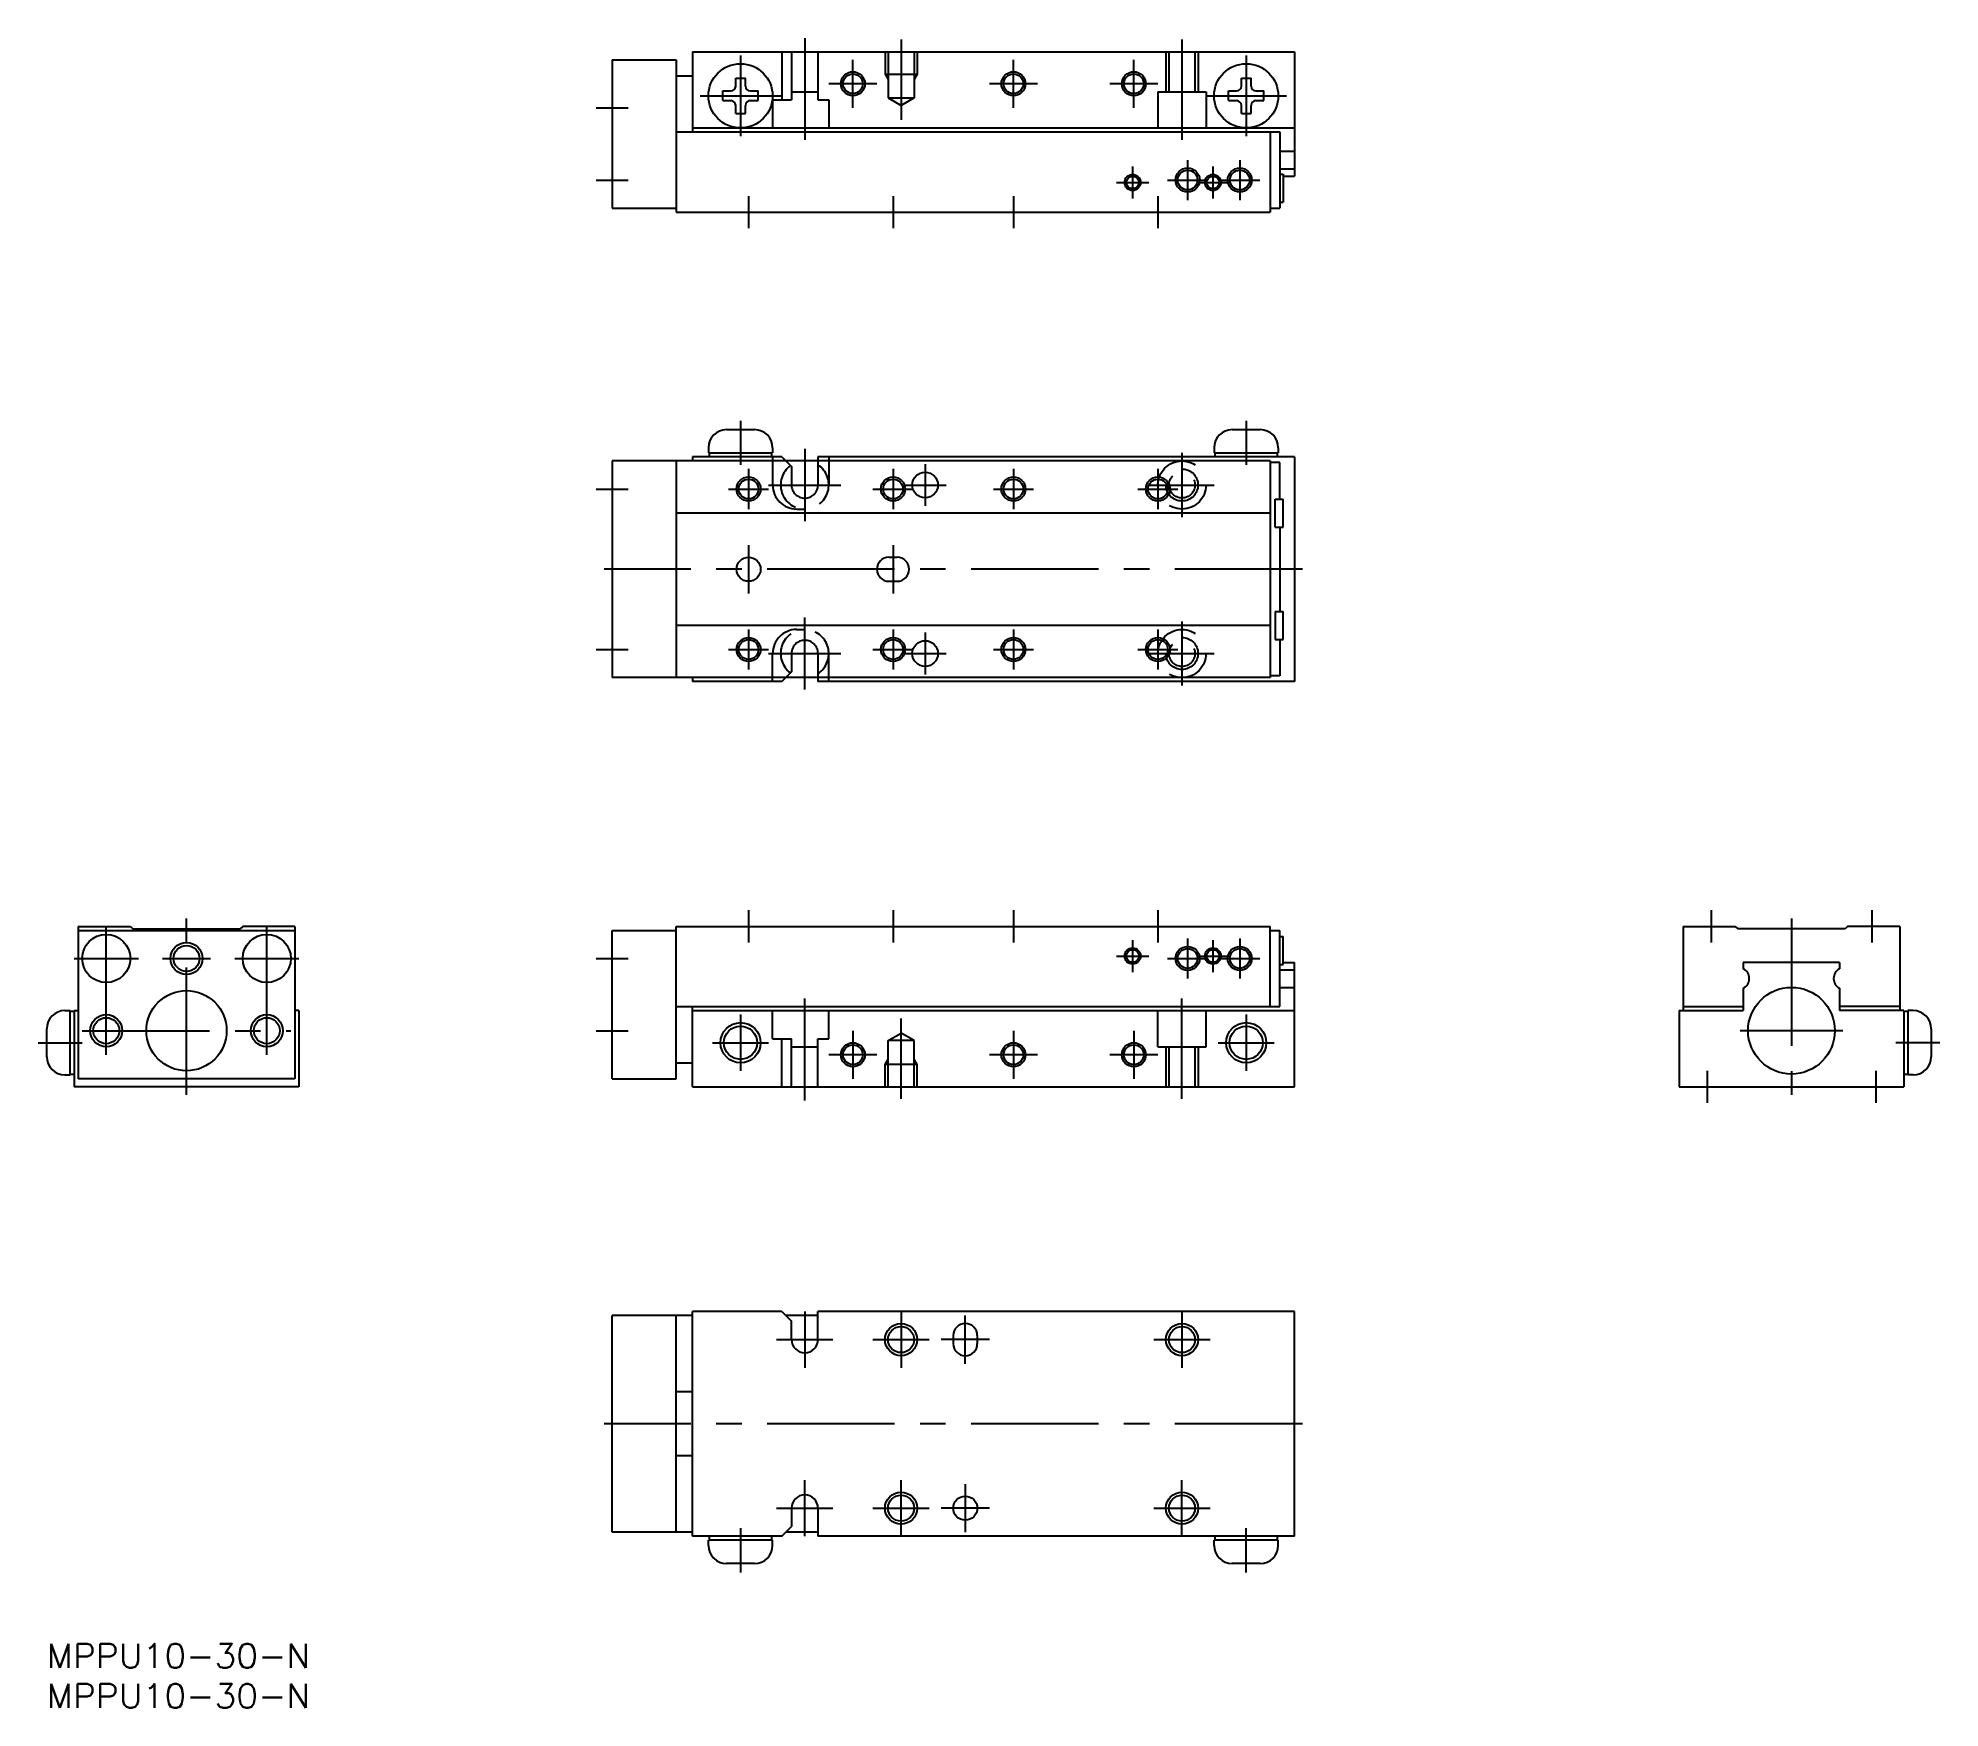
# Model space of a CAD drawing. Extents: x -1 to 236, y -8 to 200.
import ezdxf

# ---------------------------------------------------------------- set-up
doc = ezdxf.new("R2010")
doc.units = 0
doc.header["$LTSCALE"] = 0.5
doc.linetypes.add('CENTER', pattern=[50.8, 31.75, -6.35, 6.35, -6.35])
doc.linetypes.add('DASHED', pattern=[19.05, 12.7, -6.35])
for name, color, linetype in [('MSM_CENTER', 1, 'CENTER'), ('MSM_CONTINUOUS', 7, 'CONTINUOUS'), ('MSM_DASHED', 4, 'DASHED'), ('MSM_NARROW', 5, 'CONTINUOUS'), ('MSM_PART_NUMBER', 7, 'CONTINUOUS')]:
    doc.layers.add(name, color=color, linetype=linetype)
doc.styles.get("Standard").update_dxf_attribs({"font": 'txt.shx', "height": 3, "bigfont": 'bigfont.shx'})

# ---------------------------------------------------------------- blocks, each defined once
blk = doc.blocks.new('*U16')
at = {"layer": 'MSM_PART_NUMBER', "width": 1.055}
blk.add_text('MPPU10-30-N', height=3, dxfattribs=at).set_placement((0, -3))
blk = doc.blocks.new('*U17')
at = {"layer": 'MSM_PART_NUMBER', "width": 1.055}
blk.add_text('MPPU10-30-N', height=3, dxfattribs=at).set_placement((0, -8))

msp = doc.modelspace()

# ---------------------------------------------------------------- linework, layer by layer
at = {"layer": 'MSM_CENTER'}
for p, q in [((94.42, 200.1), (94.42, 187.4)), ((106.42, 199.9), (106.42, 189.9)), ((141.42, 199.9), (141.42, 187.4)), ((86.42, 197.94), (86.42, 187.86)), ((100.42, 191.4), (100.42, 197.4)), ((120.42, 191.4), (120.42, 197.4)), ((135.42, 191.4), (135.42, 197.4)), ((149.42, 197.94), (149.42, 187.86)), ((103.42, 194.4), (97.42, 194.4)), ((123.42, 194.4), (117.42, 194.4)), ((138.42, 194.4), (132.42, 194.4)), ((81.38, 192.9), (91.46, 192.9)), ((144.38, 192.9), (154.46, 192.9)), ((68.42, 191.4), (72.42, 191.4)), ((142.12, 184.9), (142.12, 179.9)), ((148.62, 184.9), (148.62, 179.9)), ((135.27, 184.1), (135.27, 180.1)), ((145.27, 184.1), (145.27, 180.1)), ((68.42, 182.4), (72.42, 182.4)), ((87.42, 180.4), (87.42, 176.4)), ((105.42, 180.4), (105.42, 176.4)), ((120.42, 180.4), (120.42, 176.4)), ((133.27, 182.1), (137.27, 182.1)), ((138.42, 180.4), (138.42, 176.4)), ((139.62, 182.4), (144.62, 182.4)), ((143.27, 182.1), (147.27, 182.1)), ((146.12, 182.4), (151.12, 182.4)), ((86.42, 152.4), (86.42, 146.9)), ((149.42, 152.4), (149.42, 146.9)), ((94.42, 148.9), (94.42, 139.9)), ((109.42, 147), (109.42, 141.8)), ((141.42, 148.4), (141.42, 140.4)), ((87.42, 146.4), (87.42, 141.4)), ((105.42, 146.4), (105.42, 141.4)), ((120.42, 146.4), (120.42, 141.4)), ((138.42, 146.4), (138.42, 141.4)), ((68.42, 143.9), (72.42, 143.9)), ((84.92, 143.9), (89.92, 143.9)), ((89.92, 144.4), (98.92, 144.4)), ((102.92, 143.9), (107.92, 143.9)), ((106.82, 144.4), (112.02, 144.4)), ((117.92, 143.9), (122.92, 143.9)), ((135.92, 143.9), (140.92, 143.9)), ((137.42, 144.4), (145.42, 144.4)), ((87.42, 136.9), (87.42, 130.9)), ((105.42, 136.9), (105.42, 130.9)), ((156.42, 133.9), (69.42, 133.9)), ((87.42, 126.4), (87.42, 121.4)), ((94.42, 118.9), (94.42, 127.9)), ((105.42, 126.4), (105.42, 121.4)), ((109.42, 126), (109.42, 120.8)), ((120.42, 126.4), (120.42, 121.4)), ((138.42, 126.4), (138.42, 121.4)), ((141.42, 127.4), (141.42, 119.4)), ((68.42, 123.9), (72.42, 123.9)), ((84.92, 123.9), (89.92, 123.9)), ((89.92, 123.4), (98.92, 123.4)), ((102.92, 123.9), (107.92, 123.9)), ((106.82, 123.4), (112.02, 123.4)), ((117.92, 123.9), (122.92, 123.9)), ((135.92, 123.9), (140.92, 123.9)), ((137.42, 123.4), (145.42, 123.4)), ((17.4, 68.4), (17.4, 90.4)), ((87.42, 91.4), (87.42, 87.4)), ((105.42, 91.4), (105.42, 87.4)), ((120.42, 91.4), (120.42, 87.4)), ((138.42, 91.4), (138.42, 87.4)), ((207.35, 91.4), (207.35, 87.4)), ((217.35, 90.4), (217.35, 68.4)), ((227.35, 91.4), (227.35, 87.4)), ((7.4, 73.4), (7.4, 89.4)), ((27.4, 73.4), (27.4, 89.4)), ((135.27, 87.7), (135.27, 83.7)), ((142.12, 87.9), (142.12, 82.9)), ((145.27, 87.7), (145.27, 83.7)), ((148.62, 87.9), (148.62, 82.9)), ((3.4, 85.4), (11.4, 85.4)), ((14.4, 85.4), (20.4, 85.4)), ((23.4, 85.4), (31.4, 85.4)), ((68.42, 85.4), (72.42, 85.4)), ((133.27, 85.7), (137.27, 85.7)), ((133.27, 85.7), (137.27, 85.7)), ((139.62, 85.4), (144.62, 85.4)), ((143.27, 85.7), (147.27, 85.7)), ((143.27, 85.7), (147.27, 85.7)), ((146.12, 85.4), (151.12, 85.4)), ((86.42, 78.4), (86.42, 71.4)), ((94.42, 67.7), (94.42, 80.4)), ((141.42, 67.9), (141.42, 80.4)), ((149.42, 78.4), (149.42, 71.4)), ((4.4, 76.4), (30.4, 76.4)), ((68.42, 76.4), (72.42, 76.4)), ((100.42, 76.4), (100.42, 70.4)), ((106.42, 67.9), (106.42, 77.9)), ((120.42, 76.4), (120.42, 70.4)), ((135.42, 76.4), (135.42, 70.4)), ((223.75, 76.4), (210.95, 76.4)), ((-1.1, 74.9), (4.4, 74.9)), ((82.92, 74.9), (89.92, 74.9)), ((145.92, 74.9), (152.92, 74.9)), ((235.85, 74.9), (230.35, 74.9)), ((103.42, 73.4), (97.42, 73.4)), ((123.42, 73.4), (117.42, 73.4)), ((138.42, 73.4), (132.42, 73.4)), ((206.85, 71.4), (206.85, 67.4)), ((227.85, 71.4), (227.85, 67.4)), ((94.42, 41.4), (94.42, 34.4)), ((106.42, 41.4), (106.42, 34.4)), ((114.42, 34.9), (114.42, 40.9)), ((141.42, 41.4), (141.42, 34.4)), ((90.92, 37.9), (97.92, 37.9)), ((102.92, 37.9), (109.92, 37.9)), ((117.42, 37.9), (111.42, 37.9)), ((137.92, 37.9), (144.92, 37.9)), ((156.42, 27.4), (69.42, 27.4)), ((94.42, 13.4), (94.42, 20.4)), ((106.42, 13.4), (106.42, 20.4)), ((114.42, 19.9), (114.42, 13.9)), ((141.42, 13.4), (141.42, 20.4)), ((90.92, 16.9), (97.92, 16.9)), ((102.92, 16.9), (109.92, 16.9)), ((117.42, 16.9), (111.42, 16.9)), ((137.92, 16.9), (144.92, 16.9)), ((86.42, 14.4), (86.42, 8.9)), ((149.42, 8.9), (149.42, 14.4))]:
    msp.add_line(p, q, dxfattribs=at)
at = {"layer": 'MSM_CONTINUOUS'}
for p, q in [((70.42, 197.4), (70.42, 178.9)), ((70.42, 197.4), (78.42, 197.4)), ((78.42, 197.4), (78.42, 178.4)), ((80.42, 198.4), (80.42, 188.4)), ((80.42, 198.4), (155.42, 198.4)), ((91.57, 198.4), (91.57, 192.4)), ((92.77, 198.4), (92.77, 192.4)), ((96.07, 198.4), (96.07, 192.4)), ((155.42, 198.4), (155.42, 182.9)), ((78.42, 195.4), (80.42, 195.4)), ((85.82, 195.1), (87.02, 195.1)), ((85.82, 194.1), (85.82, 195.1)), ((87.02, 194.1), (87.02, 195.1)), ((148.82, 195.1), (150.02, 195.1)), ((148.82, 194.1), (148.82, 195.1)), ((150.02, 194.1), (150.02, 195.1)), ((84.22, 192.3), (84.22, 193.5)), ((84.22, 193.5), (85.22, 193.5)), ((84.22, 192.3), (85.22, 192.3)), ((87.62, 193.5), (88.62, 193.5)), ((87.62, 192.3), (88.62, 192.3)), ((88.62, 192.3), (88.62, 193.5)), ((90.42, 192.4), (92.77, 192.4)), ((90.42, 192.4), (90.42, 188.9)), ((92.77, 193.4), (96.07, 193.4)), ((96.07, 192.4), (97.42, 192.4)), ((97.42, 192.4), (97.42, 188.9)), ((147.22, 192.3), (147.22, 193.5)), ((147.22, 193.5), (148.22, 193.5)), ((147.22, 192.3), (148.22, 192.3)), ((150.62, 193.5), (151.62, 193.5)), ((150.62, 192.3), (151.62, 192.3)), ((151.62, 192.3), (151.62, 193.5)), ((85.82, 190.7), (85.82, 191.7)), ((85.82, 190.7), (87.02, 190.7)), ((87.02, 190.7), (87.02, 191.7)), ((148.82, 190.7), (148.82, 191.7)), ((148.82, 190.7), (150.02, 190.7)), ((150.02, 190.7), (150.02, 191.7)), ((78.42, 188.4), (153.62, 188.4)), ((80.42, 188.9), (155.42, 188.9)), ((152.42, 188.4), (152.42, 178.4)), ((153.62, 188.4), (153.62, 178.9)), ((153.62, 186), (155.42, 186)), ((153.62, 183.8), (155.42, 183.8)), ((153.62, 183.15), (154.02, 183.15)), ((154.02, 183.15), (154.02, 179.65)), ((154.02, 182.9), (155.42, 182.9)), ((70.42, 178.9), (78.42, 178.9)), ((78.42, 178.4), (152.42, 178.4)), ((152.42, 178.9), (153.62, 178.9)), ((153.62, 179.65), (154.02, 179.65)), ((84.67, 151.3), (88.17, 151.3)), ((147.67, 151.3), (151.17, 151.3)), ((70.42, 147.4), (70.42, 120.4)), ((152.42, 147.4), (70.42, 147.4)), ((78.42, 147.4), (78.42, 120.4)), ((80.42, 147.9), (80.42, 147.4)), ((91.57, 147.9), (80.42, 147.9)), ((82.42, 149.05), (82.42, 148.4)), ((82.42, 148.4), (90.42, 148.4)), ((82.52, 148.4), (82.52, 147.9)), ((90.32, 147.9), (90.32, 148.4)), ((90.42, 149.05), (90.42, 148.4)), ((90.42, 147.9), (90.42, 147.4)), ((91.57, 147.9), (92.07, 147.4)), ((96.07, 147.9), (96.07, 147.4)), ((155.42, 147.9), (96.07, 147.9)), ((97.42, 147.9), (97.42, 147.4)), ((145.42, 149.05), (145.42, 148.4)), ((145.42, 148.4), (153.42, 148.4)), ((145.52, 148.4), (145.52, 147.9)), ((152.42, 147.4), (152.42, 120.4)), ((153.62, 147.2), (152.42, 147.2)), ((153.32, 147.9), (153.32, 148.4)), ((153.42, 149.05), (153.42, 148.4)), ((153.62, 142.65), (153.62, 147.2)), ((155.42, 147.9), (155.42, 119.9)), ((153.02, 142.65), (154.02, 142.65)), ((153.02, 139.15), (153.02, 142.65)), ((154.02, 139.15), (154.02, 142.65)), ((152.42, 140.9), (78.42, 140.9)), ((153.02, 139.15), (154.02, 139.15)), ((153.62, 139.15), (153.62, 128.65)), ((104.92, 135.4), (105.92, 135.4)), ((104.92, 132.4), (105.92, 132.4)), ((153.02, 128.65), (153.02, 125.15)), ((153.02, 128.65), (154.02, 128.65)), ((154.02, 125.15), (154.02, 128.65)), ((152.42, 126.9), (78.42, 126.9)), ((153.02, 125.15), (154.02, 125.15)), ((153.62, 125.15), (153.62, 120.6)), ((152.42, 120.4), (70.42, 120.4)), ((80.42, 120.4), (80.42, 119.9)), ((91.57, 119.9), (80.42, 119.9)), ((90.42, 119.9), (90.42, 120.4)), ((92.07, 120.4), (91.57, 119.9)), ((96.07, 120.4), (96.07, 119.9)), ((155.42, 119.9), (96.07, 119.9)), ((97.42, 119.9), (97.42, 120.4)), ((153.62, 120.6), (152.42, 120.6)), ((3.9, 89.4), (10.4, 89.4)), ((3.9, 89.4), (3.9, 70.4)), ((3.9, 88.9), (30.9, 88.9)), ((10.4, 89.4), (10.7, 89.1)), ((10.7, 89.1), (24.1, 89.1)), ((24.4, 89.4), (24.1, 89.1)), ((30.9, 89.4), (24.4, 89.4)), ((30.9, 89.4), (30.9, 70.4)), ((70.42, 88.9), (78.42, 88.9)), ((70.42, 70.4), (70.42, 88.9)), ((78.42, 70.4), (78.42, 89.4)), ((78.42, 89.4), (152.42, 89.4)), ((152.42, 79.4), (152.42, 89.4)), ((152.42, 88.9), (153.62, 88.9)), ((153.62, 79.4), (153.62, 88.9)), ((153.62, 88.15), (154.02, 88.15)), ((154.02, 84.65), (154.02, 88.15)), ((203.85, 89.4), (210.35, 89.4)), ((203.85, 89.4), (203.85, 78.9)), ((210.35, 89.4), (210.65, 89.1)), ((224.05, 89.1), (210.65, 89.1)), ((224.35, 89.4), (224.05, 89.1)), ((230.85, 89.4), (224.35, 89.4)), ((230.85, 89.4), (230.85, 78.9)), ((153.62, 84.65), (154.02, 84.65)), ((153.62, 84), (155.42, 84)), ((154.02, 84.9), (155.42, 84.9)), ((155.42, 69.4), (155.42, 84.9)), ((211.35, 84.9), (211.35, 84.11)), ((223.35, 84.9), (211.35, 84.9)), ((223.35, 84.9), (223.35, 84.11)), ((153.62, 81.8), (155.42, 81.8)), ((211.35, 81.69), (211.35, 78.9)), ((223.35, 81.69), (223.35, 78.9)), ((2.25, 78.9), (2.9, 78.9)), ((2.9, 70.9), (2.9, 78.9)), ((3.4, 78.8), (2.9, 78.8)), ((3.4, 78.9), (3.9, 78.9)), ((3.4, 78.9), (3.4, 69.4)), ((31.4, 78.9), (30.9, 78.9)), ((31.4, 78.9), (31.4, 69.4)), ((78.42, 79.4), (153.62, 79.4)), ((80.42, 69.4), (80.42, 79.4)), ((80.42, 78.9), (155.42, 78.9)), ((90.42, 75.4), (90.42, 78.9)), ((97.42, 75.4), (97.42, 78.9)), ((203.35, 78.9), (211.35, 78.9)), ((203.35, 78.9), (203.35, 69.4)), ((203.85, 79.4), (211.35, 79.4)), ((230.85, 79.4), (223.35, 79.4)), ((231.35, 78.9), (223.35, 78.9)), ((231.35, 78.9), (231.35, 69.4)), ((231.85, 78.8), (231.35, 78.8)), ((231.85, 78.9), (231.85, 70.9)), ((232.5, 78.9), (231.85, 78.9)), ((0, 73.15), (0, 76.65)), ((234.75, 76.65), (234.75, 73.15)), ((90.42, 75.4), (92.77, 75.4)), ((91.57, 69.4), (91.57, 75.4)), ((92.77, 69.4), (92.77, 75.4)), ((92.77, 74.4), (96.07, 74.4)), ((96.07, 75.4), (97.42, 75.4)), ((96.07, 69.4), (96.07, 75.4)), ((78.42, 72.4), (80.42, 72.4)), ((2.25, 70.9), (2.9, 70.9)), ((2.9, 71), (3.4, 71)), ((31.4, 69.4), (3.4, 69.4)), ((30.9, 70.4), (3.9, 70.4)), ((70.42, 70.4), (78.42, 70.4)), ((80.42, 69.4), (155.42, 69.4)), ((203.35, 69.4), (231.35, 69.4)), ((231.35, 71), (231.85, 71)), ((232.5, 70.9), (231.85, 70.9)), ((70.42, 13.9), (70.42, 40.9)), ((80.42, 40.9), (70.42, 40.9)), ((78.42, 13.9), (78.42, 40.9)), ((91.57, 41.4), (80.42, 41.4)), ((80.42, 13.4), (80.42, 41.4)), ((91.57, 41.4), (92.77, 40.2)), ((96.07, 40.9), (92.07, 40.9)), ((96.07, 37.9), (96.07, 41.4)), ((155.42, 41.4), (96.07, 41.4)), ((155.42, 13.4), (155.42, 41.4)), ((92.77, 37.9), (92.77, 40.2)), ((112.92, 38.4), (112.92, 37.4)), ((115.92, 38.4), (115.92, 37.4)), ((80.42, 31.4), (78.42, 31.4)), ((80.42, 23.4), (78.42, 23.4)), ((92.77, 16.9), (92.77, 14.6)), ((96.07, 16.9), (96.07, 13.4)), ((91.57, 13.4), (92.77, 14.6)), ((80.42, 13.9), (70.42, 13.9)), ((91.57, 13.4), (80.42, 13.4)), ((82.42, 12.25), (82.42, 12.9)), ((90.42, 12.9), (82.42, 12.9)), ((82.52, 13.4), (82.52, 12.9)), ((90.32, 12.9), (90.32, 13.4)), ((90.42, 12.25), (90.42, 12.9)), ((96.07, 13.9), (92.07, 13.9)), ((155.42, 13.4), (96.07, 13.4)), ((145.42, 12.25), (145.42, 12.9)), ((153.42, 12.9), (145.42, 12.9)), ((145.52, 13.4), (145.52, 12.9)), ((153.32, 12.9), (153.32, 13.4)), ((153.42, 12.25), (153.42, 12.9)), ((88.17, 10), (84.67, 10)), ((151.17, 10), (147.67, 10))]:
    msp.add_line(p, q, dxfattribs=at)
for centre, radius in [((86.42, 192.9), 4), ((149.42, 192.9), 4), ((100.42, 194.4), 1.23), ((120.42, 194.4), 1.23), ((135.42, 194.4), 1.23), ((135.27, 182.1), 0.783), ((142.12, 182.4), 1.23), ((145.27, 182.1), 0.783), ((148.62, 182.4), 1.23), ((87.42, 143.9), 1.23), ((105.42, 143.9), 1.23), ((109.42, 144.4), 1.6), ((120.42, 143.9), 1.23), ((138.42, 143.9), 1.23), ((87.42, 133.9), 1.5), ((87.42, 123.9), 1.23), ((105.42, 123.9), 1.23), ((109.42, 123.4), 1.6), ((120.42, 123.9), 1.23), ((138.42, 123.9), 1.23), ((7.4, 85.4), 3), ((27.4, 85.4), 3), ((17.4, 85.4), 1.62), ((135.27, 85.7), 0.783), ((142.12, 85.4), 1.23), ((145.27, 85.7), 0.783), ((148.62, 85.4), 1.23), ((17.4, 76.4), 5), ((217.35, 76.4), 5.4), ((7.4, 76.4), 1.62), ((27.4, 76.4), 1.62), ((86.42, 74.9), 2.07), ((149.42, 74.9), 2.07), ((100.42, 73.4), 1.23), ((120.42, 73.4), 1.23), ((135.42, 73.4), 1.23), ((106.42, 37.9), 1.62), ((141.42, 37.9), 1.62), ((106.42, 16.9), 1.62), ((114.42, 16.9), 1.5), ((141.42, 16.9), 1.62)]:
    msp.add_circle(centre, radius, dxfattribs=at)
for centre, radius, start, end in [((85.22, 194.1), 0.6, 270, 0), ((85.22, 191.7), 0.6, 0, 90), ((87.62, 194.1), 0.6, 180, 270), ((87.62, 191.7), 0.6, 90, 180), ((148.22, 194.1), 0.6, 270, 0), ((148.22, 191.7), 0.6, 0, 90), ((150.62, 194.1), 0.6, 180, 270), ((150.62, 191.7), 0.6, 90, 180), ((84.67, 149.05), 2.25, 90, 180), ((88.17, 149.05), 2.25, 0, 90), ((147.67, 149.05), 2.25, 90, 180), ((151.17, 149.05), 2.25, 0, 90), ((104.92, 133.9), 1.5, 90, 270), ((105.92, 133.9), 1.5, 270, 90), ((210.75, 82.9), 1.35, 296.3891, 63.6126), ((223.95, 82.9), 1.35, 116.39, 243.6138), ((2.25, 76.65), 2.25, 90, 180), ((232.5, 76.65), 2.25, 360, 90), ((2.25, 73.15), 2.25, 180, 270), ((232.5, 73.15), 2.25, 270, 0), ((114.42, 38.4), 1.5, 0, 180), ((94.42, 37.9), 1.65, 180, 0), ((114.42, 37.4), 1.5, 180, 0), ((94.42, 16.9), 1.65, 360, 180), ((84.67, 12.25), 2.25, 180, 270), ((88.17, 12.25), 2.25, 270, 360), ((147.67, 12.25), 2.25, 180, 270), ((151.17, 12.25), 2.25, 270, 360)]:
    msp.add_arc(centre, radius, start, end, dxfattribs=at)
at = {"layer": 'MSM_DASHED'}
for p, q in [((104.42, 198.4), (104.42, 195.6)), ((104.8, 198.4), (104.8, 192.64)), ((108.04, 198.4), (108.04, 192.64)), ((108.42, 198.4), (108.42, 195.6)), ((139.42, 198.4), (139.42, 193.4)), ((139.8, 198.4), (139.8, 193.4)), ((143.04, 198.4), (143.04, 193.4)), ((143.42, 198.4), (143.42, 193.4)), ((104.42, 195.6), (108.42, 195.6)), ((104.42, 195.6), (104.8, 194.94)), ((108.42, 195.6), (108.04, 194.94)), ((104.8, 192.64), (108.04, 192.64)), ((104.8, 192.64), (106.42, 191.7)), ((108.04, 192.64), (106.42, 191.7)), ((138.42, 193.4), (138.42, 188.9)), ((138.42, 193.4), (144.42, 193.4)), ((144.42, 193.4), (144.42, 188.9)), ((90.42, 147.4), (90.42, 144.4)), ((92.07, 147.4), (92.77, 146.7)), ((96.07, 147.4), (96.07, 144.4)), ((97.42, 147.4), (97.42, 144.4)), ((92.77, 146.7), (92.77, 144.4)), ((93.42, 141.4), (94.42, 141.4)), ((93.42, 126.4), (94.42, 126.4)), ((90.42, 120.4), (90.42, 123.4)), ((92.77, 123.4), (92.77, 121.1)), ((96.07, 123.4), (96.07, 120.4)), ((97.42, 120.4), (97.42, 123.4)), ((92.77, 121.1), (92.07, 120.4)), ((138.42, 74.4), (138.42, 78.9)), ((144.42, 74.4), (144.42, 78.9)), ((104.8, 75.16), (106.42, 76.1)), ((108.04, 75.16), (106.42, 76.1)), ((108.04, 75.16), (104.8, 75.16)), ((104.8, 69.4), (104.8, 75.16)), ((108.04, 69.4), (108.04, 75.16)), ((138.42, 74.4), (144.42, 74.4)), ((139.42, 74.4), (139.42, 69.4)), ((139.8, 74.4), (139.8, 69.4)), ((143.04, 74.4), (143.04, 69.4)), ((143.42, 74.4), (143.42, 69.4)), ((104.42, 72.2), (104.8, 72.86)), ((108.42, 72.2), (104.42, 72.2)), ((104.42, 69.4), (104.42, 72.2)), ((108.42, 72.2), (108.04, 72.86)), ((108.42, 69.4), (108.42, 72.2))]:
    msp.add_line(p, q, dxfattribs=at)
for centre, radius in [((141.42, 144.4), 3), ((141.42, 144.4), 2), ((141.42, 144.4), 1.62), ((141.42, 123.4), 3), ((141.42, 123.4), 2), ((141.42, 123.4), 1.62)]:
    msp.add_circle(centre, radius, dxfattribs=at)
for centre, radius, start, end in [((94.42, 144.4), 3, 126.1871, 56.633), ((93.42, 144.4), 3, 180, 270), ((94.42, 144.4), 1.65, 180, 0), ((93.42, 123.4), 3, 90, 180), ((94.42, 123.4), 3, 303.367, 233.8127), ((94.42, 123.4), 1.65, 0, 180)]:
    msp.add_arc(centre, radius, start, end, dxfattribs=at)
at = {"layer": 'MSM_NARROW'}
for centre, radius in [((100.42, 194.4), 1.5), ((120.42, 194.4), 1.5), ((135.42, 194.4), 1.5), ((135.27, 182.1), 1), ((142.12, 182.4), 1.5), ((145.27, 182.1), 1), ((148.62, 182.4), 1.5), ((87.42, 143.9), 1.5), ((105.42, 143.9), 1.5), ((120.42, 143.9), 1.5), ((138.42, 143.9), 1.5), ((87.42, 123.9), 1.5), ((105.42, 123.9), 1.5), ((120.42, 123.9), 1.5), ((138.42, 123.9), 1.5), ((17.4, 85.4), 2), ((135.27, 85.7), 1), ((142.12, 85.4), 1.5), ((145.27, 85.7), 1), ((148.62, 85.4), 1.5), ((7.4, 76.4), 2), ((27.4, 76.4), 2), ((86.42, 74.9), 2.5), ((149.42, 74.9), 2.5), ((100.42, 73.4), 1.5), ((120.42, 73.4), 1.5), ((135.42, 73.4), 1.5), ((106.42, 37.9), 2), ((141.42, 37.9), 2), ((106.42, 16.9), 2), ((141.42, 16.9), 2)]:
    msp.add_circle(centre, radius, dxfattribs=at)

# ---------------------------------------------------------------- block references
at = {"layer": 'MSM_CONTINUOUS'}
for name in ['*U16', '*U17']:
    msp.add_blockref(name, (0, 0), dxfattribs=at)

doc.saveas('drawing.dxf')
